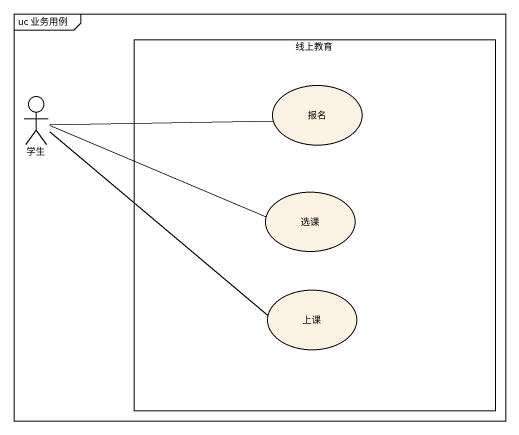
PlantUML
@startuml
mainframe uc 业务用例
rectangle 线上教育 {
  usecase 报名
  usecase 选课
  usecase 上课
}
actor 学生
学生 -right- 报名
学生 -right- 选课
学生 -- 上课
@enduml
